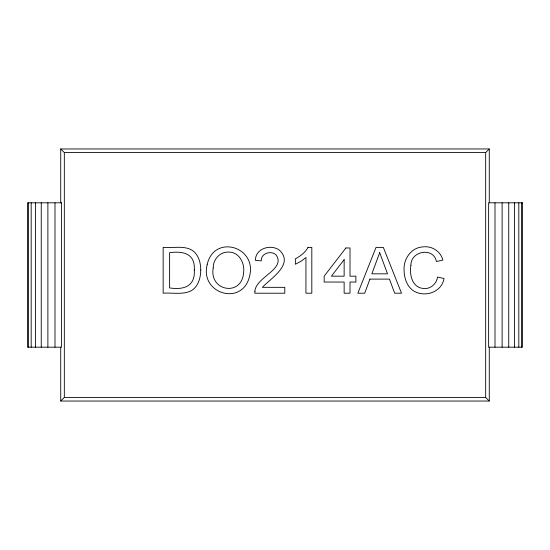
<?xml version="1.0" encoding="UTF-8"?>
<svg xmlns="http://www.w3.org/2000/svg" width="550" height="550" viewBox="0 0 550 550"><rect width="100%" height="100%" fill="white"/><g stroke="black" fill="none" stroke-linecap="round" stroke-linejoin="round"><path stroke-width="0.82" d="M60.727 347.188L60.727 401.039L64.329 397.444L485.671 397.444L489.273 401.039L489.273 347.188M60.727 202.812L60.727 148.961L64.329 152.556L485.671 152.556L489.273 148.961L489.273 202.812M60.727 148.961L489.273 148.961M60.727 401.039L489.273 401.039M521.565 202.812L521.565 347.188M518.815 202.812L518.815 347.188M514.442 202.812L514.442 347.188M508.75 202.812L508.75 347.188M502.116 202.812L502.116 347.188M495 202.812L495 347.188M485.671 152.556L485.671 397.444M64.329 152.556L64.329 397.444M55 202.812L55 347.188M47.884 202.812L47.884 347.188M41.25 202.812L41.25 347.188M35.557 202.812L35.557 347.188M31.185 202.812L31.185 347.188M28.435 202.812L28.435 347.188M213.208 267.946C209.007 291.273 241.725 296.869 243.554 272.958C245.087 263.436 239.133 251.728 228.436 252.079C219.794 251.762 213.029 259.572 213.208 267.946M194.294 269.947C195.374 286.254 184.058 290.111 169.613 287.925L169.613 252.67C183.184 250.841 195.394 253.605 194.294 269.947M254.911 291.376L254.815 293.212L284.783 293.212L284.783 287.341L262.364 287.341C270.978 278.066 294.312 264.275 279.462 250.209C270.882 243.815 255.406 248.339 255.406 260.308L261.278 260.899C260.714 253.495 270.703 250.222 275.804 254.636C286.77 269.032 255.551 277.028 254.911 291.376M200.757 270.05C200.674 277.771 198.323 286.522 191.304 290.744C182.572 295.027 172.432 292.497 163.151 293.212L163.151 247.383C173.731 248.552 188.258 243.946 195.979 253.798C199.512 258.411 200.729 264.344 200.757 270.05M207.13 264.825C199.877 294.14 242.667 306.364 249.542 276.32C257.386 246.421 213.696 233.812 207.13 264.825M410.926 265.203C409.186 274.271 412.101 287.492 423.129 288.434C430.203 289.534 436.645 283.931 437.559 277.035L444.029 278.541C441.842 291.631 426.394 297.309 415.161 291.789C407.22 287.76 404.119 278.355 404.071 269.961C403.391 258.768 411.448 247.335 423.149 246.881C431.908 245.733 440.811 251.391 442.853 260.116L436.391 261.504C433.647 246.702 410.596 250.999 410.926 265.203M379.686 252.67L371.862 273.824L387.502 273.824L379.686 252.67M369.916 279.111L364.698 293.212L357.844 293.212L376.035 247.383L383.329 247.383L401.527 293.212L394.666 293.212L389.455 279.111L369.916 279.111M308.034 247.383C305.319 252.56 300.389 256.114 295.364 258.837L295.364 264.254L300.953 261.346L305.938 257.496L305.938 293.212L311.816 293.212L311.816 247.383L308.034 247.383M345.895 247.968L324.156 276.176L324.156 282.047L344.135 282.047L344.135 293.212L350.006 293.212L350.006 282.047L355.884 282.047L355.884 276.176L350.006 276.176L350.006 247.968L345.895 247.968M344.135 259.669L331.409 276.176L344.135 276.176L344.135 259.669M61.401 202.812L27.5 202.812L27.5 347.188L61.401 347.188L61.401 202.812M522.5 202.812L488.634 202.812L488.634 347.188L522.5 347.188L522.5 202.812"/></g></svg>
